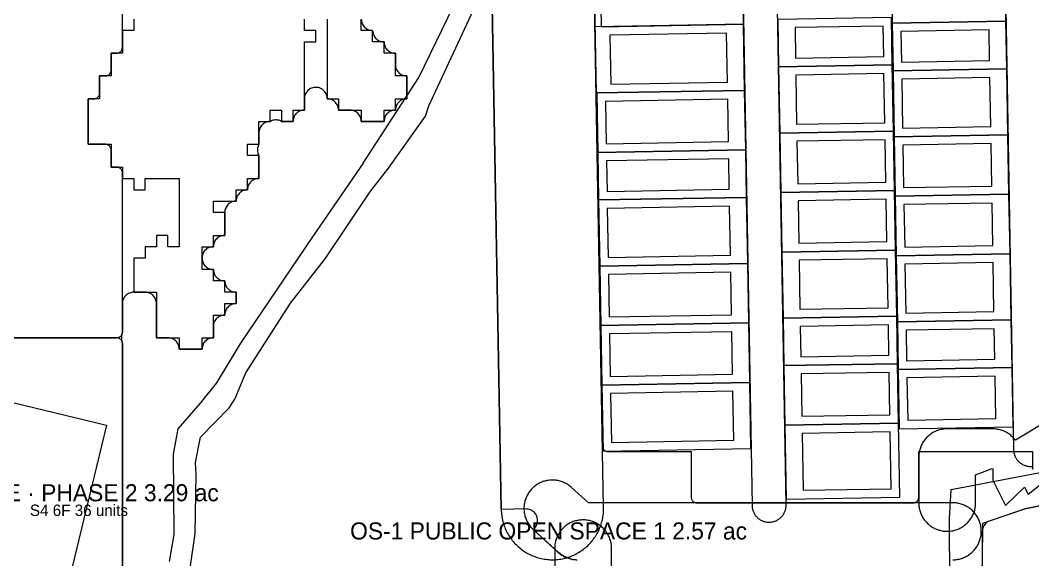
# Model space of a CAD drawing. Extents: x 32 to 940, y -21 to 684.
# Drawn here: x 202 to 380, y 151 to 245.8 of the extents above; entities that cross this region are included whole.
import ezdxf

# ---------------------------------------------------------------- set-up
doc = ezdxf.new("R2010")
doc.units = 0
for name, color, linetype, lineweight in [('BUILDING-SENIOR', 6, 'Continuous', 0), ('GREEN-RC', 3, 'Continuous', 0), ('PLOT', 4, 'Continuous', 0), ('ROAD-EXISTING', 2, 'Continuous', 0), ('ROAD-PRIMARY', 1, 'Continuous', 0), ('ROAD-TERTIARY', 7, 'Continuous', 0), ('SITE-BOUNDARY', 7, 'Continuous', 0), ('TEXT-PLOT', 7, 'Continuous', 0), ('TEXT-ZONE', 7, 'Continuous', 0), ('VILLA-HOUSE', 7, 'Continuous', 0), ('WATER', 5, 'Continuous', 0), ('ZONE-APARTMENTS', 1, 'Continuous', 0), ('ZONE-SENIOR', 6, 'Continuous', 0), ('ZONE-VILLAS', 2, 'Continuous', 0)]:
    doc.layers.add(name, color=color, linetype=linetype, lineweight=lineweight)

msp = doc.modelspace()

# ---------------------------------------------------------------- linework, layer by layer
at = {"layer": 'BUILDING-SENIOR'}
msp.add_lwpolyline([(208.42, 138.35), (190.28, 142.74), (199.05, 179.02), (217.2, 174.64)], close=True, dxfattribs=at)
at = {"layer": 'GREEN-RC'}
for points in [[(299.1, 150.97), (298.93, 151.07), (298.75, 151.15), (298.63, 151.19), (298.63, 151.19), (298.24, 151.32), (298.15, 151.35), (297.82, 151.5), (297.73, 151.54), (297.41, 151.72), (297.33, 151.77), (297.03, 151.98), (296.96, 152.04), (296.65, 152.29), (296.62, 152.32), (292.27, 156.27), (292.24, 156.3), (292.27, 156.34), (292.48, 156.57), (292.61, 156.72), (292.72, 156.88), (292.81, 157.05), (292.88, 157.23), (292.94, 157.42), (292.98, 157.61), (293, 157.8), (293, 157.99), (292.99, 158.19), (292.95, 158.38), (292.9, 158.56), (292.83, 158.74), (292.74, 158.92), (292.63, 159.08), (292.51, 159.23), (292.38, 159.37), (292.23, 159.5), (292.07, 159.61), (291.9, 159.7), (291.73, 159.78), (291.54, 159.84), (291.35, 159.89), (291.16, 159.91), (290.97, 159.92), (286.65, 159.84), (286.6, 159.84), (286.6, 159.89), (284.84, 258.22)], [(262, 245.9), (262.02, 245.71), (262.06, 245.51), (262.12, 245.33), (262.19, 245.14), (262.28, 244.97), (262.39, 244.81), (262.52, 244.66), (262.66, 244.52), (262.81, 244.39), (262.97, 244.28), (263.14, 244.19), (263.33, 244.12), (263.51, 244.06), (263.71, 244.02), (263.9, 244), (264, 244), (264, 243.9), (264.02, 243.71), (264.06, 243.51), (264.12, 243.33), (264.19, 243.14), (264.28, 242.97), (264.39, 242.81), (264.52, 242.66), (264.66, 242.52), (264.81, 242.39), (264.97, 242.28), (265.14, 242.19), (265.33, 242.12), (265.51, 242.06), (265.71, 242.02), (265.9, 242), (266, 242), (266, 241.9), (266.02, 241.71), (266.06, 241.51), (266.12, 241.33), (266.19, 241.14), (266.28, 240.97), (266.39, 240.81), (266.52, 240.66), (266.66, 240.52), (266.81, 240.39), (266.97, 240.28), (267.14, 240.19), (267.33, 240.12), (267.51, 240.06), (267.71, 240.02), (267.9, 240), (268, 240), (268, 239.95), (268, 238), (268.01, 237.8), (268.04, 237.6), (268.09, 237.4), (268.16, 237.21), (268.25, 237.03), (268.36, 236.86), (268.48, 236.7), (268.62, 236.55), (268.78, 236.42), (268.94, 236.3), (269.12, 236.2), (269.31, 236.12), (269.5, 236.06), (269.7, 236.02), (269.9, 236), (270, 236), (270, 235.95), (270, 232.05), (270, 232), (269.9, 232), (269.71, 231.98), (269.51, 231.94), (269.33, 231.88), (269.14, 231.81), (268.97, 231.72), (268.81, 231.61), (268.66, 231.48), (268.52, 231.34), (268.39, 231.19), (268.28, 231.03), (268.19, 230.86), (268.12, 230.67), (268.06, 230.49), (268.02, 230.29), (268, 230.1), (268, 230), (267.9, 230), (267.71, 229.98), (267.51, 229.94), (267.33, 229.88), (267.14, 229.81), (266.97, 229.72), (266.81, 229.61), (266.66, 229.48), (266.52, 229.34), (266.39, 229.19), (266.28, 229.03), (266.19, 228.86), (266.12, 228.67), (266.06, 228.49), (266.02, 228.29), (266, 228.1), (266, 228), (265.95, 228), (262.05, 228), (262, 228), (262, 228.1), (261.98, 228.3), (261.94, 228.5), (261.88, 228.69), (261.8, 228.88), (261.7, 229.06), (261.58, 229.22), (261.45, 229.38), (261.3, 229.52), (261.14, 229.64), (260.97, 229.75), (260.79, 229.84), (260.6, 229.91), (260.4, 229.96), (260.2, 229.99), (260, 230), (258.05, 230), (258, 230), (258, 230.1), (257.98, 230.29), (257.94, 230.49), (257.88, 230.67), (257.81, 230.86), (257.72, 231.03), (257.61, 231.19), (257.48, 231.34), (257.34, 231.48), (257.19, 231.61), (257.03, 231.72), (256.86, 231.81), (256.67, 231.88), (256.49, 231.94), (256.29, 231.98), (256.1, 232), (256, 232), (256, 232.1), (255.98, 232.3), (255.94, 232.49), (255.88, 232.68), (255.8, 232.87), (255.71, 233.04), (255.6, 233.21), (255.47, 233.36), (255.32, 233.5), (255.17, 233.62), (255, 233.73), (254.82, 233.82), (254.64, 233.9), (254.45, 233.95), (254.25, 233.98), (254.05, 234), (253.85, 233.99), (253.65, 233.97), (253.46, 233.93), (253.27, 233.86), (253.09, 233.78), (252.92, 233.68), (252.75, 233.56), (252.6, 233.43), (252.47, 233.29), (252.35, 233.13), (252.24, 232.96), (252.16, 232.78), (252.09, 232.59), (252.04, 232.4), (252.01, 232.2), (252, 232), (252, 230.05), (252, 230), (251.9, 230), (251.71, 229.98), (251.51, 229.94), (251.33, 229.88), (251.14, 229.81), (250.97, 229.72), (250.81, 229.61), (250.66, 229.48), (250.52, 229.34), (250.39, 229.19), (250.28, 229.03), (250.19, 228.86), (250.12, 228.67), (250.06, 228.49), (250.02, 228.29), (250, 228.1), (250, 228), (249.95, 228), (248.05, 228), (248, 228), (247.97, 228.02), (247.86, 228.08), (247.67, 228.15), (247.49, 228.21), (247.29, 228.25), (247.1, 228.27), (246.9, 228.27), (246.71, 228.25), (246.51, 228.21), (246.33, 228.15), (246.14, 228.08), (246.03, 228.02), (246, 228), (245.9, 228), (245.7, 227.98), (245.5, 227.94), (245.31, 227.88), (245.12, 227.8), (244.94, 227.7), (244.78, 227.58), (244.62, 227.45), (244.48, 227.3), (244.36, 227.14), (244.25, 226.97), (244.16, 226.79), (244.09, 226.6), (244.04, 226.4), (244.01, 226.2), (244, 226), (244, 224.05), (244, 224), (243.98, 223.97), (243.92, 223.86), (243.85, 223.67), (243.79, 223.49), (243.75, 223.29), (243.73, 223.1), (243.73, 222.9), (243.75, 222.71), (243.79, 222.51), (243.85, 222.33), (243.92, 222.14), (243.98, 222.03), (244, 222), (244, 221.95), (244, 218.05), (244, 218), (243.9, 218), (243.71, 217.98), (243.51, 217.94), (243.33, 217.88), (243.14, 217.81), (242.97, 217.72), (242.81, 217.61), (242.66, 217.48), (242.52, 217.34), (242.39, 217.19), (242.28, 217.03), (242.19, 216.86), (242.12, 216.67), (242.06, 216.49), (242.02, 216.29), (242, 216.1), (242, 216), (241.9, 216), (241.71, 215.98), (241.51, 215.94), (241.33, 215.88), (241.14, 215.81), (240.97, 215.72), (240.81, 215.61), (240.66, 215.48), (240.52, 215.34), (240.39, 215.19), (240.28, 215.03), (240.19, 214.86), (240.12, 214.67), (240.06, 214.49), (240.02, 214.29), (240, 214.1), (240, 214), (239.9, 214), (239.7, 213.98), (239.5, 213.94), (239.31, 213.88), (239.12, 213.8), (238.94, 213.7), (238.78, 213.58), (238.62, 213.45), (238.48, 213.3), (238.36, 213.14), (238.25, 212.97), (238.16, 212.79), (238.09, 212.6), (238.04, 212.4), (238.01, 212.2), (238, 212), (238, 208.05), (238, 208), (237.9, 208), (237.71, 207.98), (237.51, 207.94), (237.33, 207.88), (237.14, 207.81), (236.97, 207.72), (236.81, 207.61), (236.66, 207.48), (236.52, 207.34), (236.39, 207.19), (236.28, 207.03), (236.19, 206.86), (236.12, 206.67), (236.06, 206.49), (236.02, 206.29), (236, 206.1), (236, 206), (235.9, 206), (235.71, 205.98), (235.51, 205.94), (235.33, 205.88), (235.14, 205.81), (234.97, 205.72), (234.81, 205.61), (234.66, 205.48), (234.52, 205.34), (234.39, 205.19), (234.28, 205.03), (234.19, 204.86), (234.12, 204.67), (234.06, 204.49), (234.02, 204.29), (234, 204.1), (234, 203.9), (234.02, 203.71), (234.06, 203.51), (234.12, 203.33), (234.19, 203.14), (234.28, 202.97), (234.39, 202.81), (234.52, 202.66), (234.66, 202.52), (234.81, 202.39), (234.97, 202.28), (235.14, 202.19), (235.33, 202.12), (235.51, 202.06), (235.71, 202.02), (235.9, 202), (236, 202), (236, 201.9), (236.02, 201.71), (236.06, 201.51), (236.12, 201.33), (236.19, 201.14), (236.28, 200.97), (236.39, 200.81), (236.52, 200.66), (236.66, 200.52), (236.81, 200.39), (236.97, 200.28), (237.14, 200.19), (237.33, 200.12), (237.51, 200.06), (237.71, 200.02), (237.9, 200), (238, 200), (238, 199.9), (238.02, 199.71), (238.06, 199.51), (238.12, 199.33), (238.19, 199.14), (238.28, 198.97), (238.39, 198.81), (238.52, 198.66), (238.66, 198.52), (238.81, 198.39), (238.97, 198.28), (239.14, 198.19), (239.33, 198.12), (239.51, 198.06), (239.71, 198.02), (239.9, 198), (240, 198), (240, 197.95), (240, 196.05), (240, 196), (239.9, 196), (239.71, 195.98), (239.51, 195.94), (239.33, 195.88), (239.14, 195.81), (238.97, 195.72), (238.81, 195.61), (238.66, 195.48), (238.52, 195.34), (238.39, 195.19), (238.28, 195.03), (238.19, 194.86), (238.12, 194.67), (238.06, 194.49), (238.02, 194.29), (238, 194.1), (238, 194), (237.9, 194), (237.7, 193.98), (237.5, 193.94), (237.31, 193.88), (237.12, 193.8), (236.94, 193.7), (236.78, 193.58), (236.62, 193.45), (236.48, 193.3), (236.36, 193.14), (236.25, 192.97), (236.16, 192.79), (236.09, 192.6), (236.04, 192.4), (236.01, 192.2), (236, 192), (236, 190.05), (236, 190), (235.9, 190), (235.71, 189.98), (235.51, 189.94), (235.33, 189.88), (235.14, 189.81), (234.97, 189.72), (234.81, 189.61), (234.66, 189.48), (234.52, 189.34), (234.39, 189.19), (234.28, 189.03), (234.19, 188.86), (234.12, 188.67), (234.06, 188.49), (234.02, 188.29), (234, 188.1), (234, 188), (233.95, 188), (230.05, 188), (230, 188), (230, 188.1), (229.98, 188.3), (229.94, 188.5), (229.88, 188.69), (229.8, 188.88), (229.7, 189.06), (229.58, 189.22), (229.45, 189.38), (229.3, 189.52), (229.14, 189.64), (228.97, 189.75), (228.79, 189.84), (228.6, 189.91), (228.4, 189.96), (228.2, 189.99), (228, 190), (226.05, 190), (226, 190), (226, 190.05), (226, 196), (225.99, 196.2), (225.96, 196.39), (225.91, 196.58), (225.85, 196.77), (225.76, 196.94), (225.66, 197.11), (225.55, 197.27), (225.41, 197.41), (225.27, 197.55), (225.11, 197.66), (224.94, 197.76), (224.77, 197.85), (224.58, 197.91), (224.39, 197.96), (224.2, 197.99), (224, 198), (222, 198), (221.8, 197.99), (221.61, 197.96), (221.42, 197.91), (221.23, 197.85), (221.06, 197.76), (220.89, 197.66), (220.73, 197.55), (220.59, 197.41), (220.45, 197.27), (220.34, 197.11), (220.24, 196.94), (220.15, 196.77), (220.09, 196.58), (220.04, 196.39), (220.01, 196.2), (220, 196), (220, 191.02), (220, 190.98), (220, 190.95), (219.99, 190.85), (219.97, 190.76), (219.93, 190.62), (219.93, 190.62), (219.89, 190.49), (219.85, 190.29), (219.83, 190.1), (219.83, 189.9), (219.85, 189.71), (219.89, 189.51), (219.93, 189.38), (219.93, 189.38), (219.97, 189.24), (219.99, 189.15), (220, 189.05), (220, 189.02), (220, 188.98), (220, 92)], [(397.6, 163.76), (378.86, 159.94), (378.62, 159.88), (372.54, 157.84), (372.36, 157.77), (372.19, 157.69), (372.03, 157.59), (371.88, 157.47), (371.74, 157.34), (371.62, 157.2), (371.5, 157.04), (371.41, 156.88), (371.33, 156.7), (371.26, 156.53), (371.22, 156.34), (371.19, 156.15), (371.18, 155.96), (371.09, 144.18)]]:
    msp.add_lwpolyline(points, dxfattribs=at)
at = {"layer": 'PLOT'}
for points in [[(329.19, 245.08), (329.01, 255.53), (304.02, 255.1), (304.2, 244.65)], [(375.34, 245.64), (375.16, 256.09), (355.16, 255.74), (355.34, 245.29)], [(335.22, 245.94), (335.37, 237.58), (355.36, 237.93), (355.22, 246.29)], [(303.08, 244.63), (303.29, 233.02), (329.4, 233.47), (329.19, 245.08)], [(375.49, 237.28), (375.34, 245.64), (355.34, 245.29), (355.49, 236.93)], [(335.37, 237.58), (335.57, 225.97), (355.57, 226.32), (355.36, 237.93)], [(375.69, 225.67), (375.49, 237.28), (355.49, 236.93), (355.69, 225.32)], [(329.58, 223.02), (329.4, 233.47), (303.4, 233.02), (303.58, 222.57)], [(335.57, 225.97), (335.75, 215.52), (355.75, 215.87), (355.57, 226.32)], [(375.87, 215.22), (375.69, 225.67), (355.69, 225.32), (355.88, 214.87)], [(329.72, 214.66), (329.58, 223.02), (303.58, 222.57), (303.73, 214.21)], [(335.75, 215.52), (335.93, 205.07), (355.93, 205.42), (355.75, 215.87)], [(329.93, 203.05), (329.72, 214.66), (303.73, 214.21), (303.93, 202.6)], [(376.05, 204.76), (375.87, 215.22), (355.88, 214.87), (356.06, 204.42)], [(335.93, 205.07), (336.14, 193.46), (356.13, 193.81), (355.93, 205.42)], [(376.26, 193.15), (376.05, 204.76), (356.06, 204.42), (356.26, 192.8)], [(330.11, 192.6), (329.93, 203.05), (303.93, 202.6), (304.11, 192.15)], [(330.29, 182.15), (330.11, 192.6), (304.11, 192.15), (304.3, 181.7)], [(336.14, 193.46), (336.28, 185.1), (356.28, 185.45), (356.13, 193.81)], [(376.4, 184.79), (376.26, 193.15), (356.26, 192.8), (356.41, 184.44)], [(336.28, 185.1), (336.46, 174.65), (356.46, 175), (356.28, 185.45)], [(376.59, 174.34), (376.4, 184.79), (356.41, 184.44), (356.59, 173.99)], [(330.5, 170.54), (330.29, 182.15), (304.3, 181.7), (304.5, 170.09)], [(336.46, 174.65), (336.69, 161.65), (356.69, 161.99), (356.46, 175)]]:
    msp.add_lwpolyline(points, close=True, dxfattribs=at)
at = {"layer": 'ROAD-EXISTING'}
for points in [[(272.12, 235.71), (282.33, 256.77)], [(273.86, 230.77), (282.15, 248.48)], [(262.35, 220.66), (272.12, 235.71)], [(273.3, 228.91), (273.86, 230.77)], [(266.76, 219.82), (273.3, 228.91)], [(262.35, 220.66), (253.43, 207.73)], [(263.52, 215.61), (266.76, 219.82)], [(255.63, 203.9), (263.52, 215.61)], [(253.43, 207.73), (240.79, 189.05)], [(249.55, 196.06), (255.63, 203.9)], [(241.7, 183.83), (249.55, 196.06)], [(240.79, 189.05), (236.54, 182.11)], [(239.78, 179.2), (241.7, 183.83)], [(236.54, 182.11), (233.68, 178.54)], [(233.68, 178.54), (229.74, 174.02)], [(238.76, 177.68), (239.78, 179.2)], [(233.72, 172.56), (238.76, 177.68)], [(229.74, 174.02), (228.95, 169.53)], [(232.85, 168.1), (233.72, 172.56)], [(228.95, 169.53), (229.06, 155.43)], [(232.99, 165.97), (232.85, 168.1)], [(232.8, 155.61), (232.99, 165.97)], [(229.06, 155.43), (228.22, 150.67)], [(230.94, 142.62), (232.8, 155.61)]]:
    msp.add_lwpolyline(points, dxfattribs=at)
at = {"layer": 'ROAD-PRIMARY'}
for points in [[(278.6, 605.84), (286.6, 159.84), (286.61, 159.57), (286.63, 159.31), (286.65, 159.04), (286.68, 158.78), (286.72, 158.51), (286.77, 158.25), (286.83, 157.99), (286.89, 157.73), (286.96, 157.47), (287.04, 157.22), (287.13, 156.97), (287.22, 156.72), (287.32, 156.47), (287.43, 156.22), (287.55, 155.98), (287.67, 155.75), (287.8, 155.51), (287.93, 155.28), (288.08, 155.06), (288.23, 154.84), (288.38, 154.62), (288.55, 154.41), (288.71, 154.2), (288.89, 154), (289.07, 153.81), (289.26, 153.62), (289.45, 153.43), (289.65, 153.25), (289.85, 153.08), (290.06, 152.91), (290.27, 152.75), (290.49, 152.59), (290.71, 152.44), (290.93, 152.3), (291.17, 152.17), (291.4, 152.04), (291.64, 151.92), (291.88, 151.81), (292.12, 151.7), (292.37, 151.6), (292.62, 151.51), (292.87, 151.42), (293.13, 151.35), (293.39, 151.28), (293.65, 151.22), (293.91, 151.16), (294.17, 151.11), (294.43, 151.08), (294.7, 151.04), (294.96, 151.02), (295.23, 151.01), (295.5, 151), (295.76, 151), (296.03, 151.01), (296.3, 151.03), (296.56, 151.05), (296.83, 151.08), (297.09, 151.12), (297.35, 151.17), (297.62, 151.23), (297.87, 151.29), (298.13, 151.36), (298.39, 151.44), (298.64, 151.53), (298.89, 151.62), (299.13, 151.72), (299.38, 151.83), (299.62, 151.95), (299.86, 152.07), (300.09, 152.2), (300.32, 152.34), (300.54, 152.48), (300.76, 152.63), (300.98, 152.78), (301.19, 152.95), (301.4, 153.12), (301.6, 153.29), (301.8, 153.47), (301.99, 153.66), (302.17, 153.85), (302.35, 154.05), (302.52, 154.25), (302.69, 154.46), (302.85, 154.67), (303.01, 154.89), (303.16, 155.11), (303.3, 155.34), (303.43, 155.57), (303.56, 155.8), (303.68, 156.04), (303.8, 156.28), (303.9, 156.53), (304, 156.77), (304.09, 157.02), (304.18, 157.28), (304.25, 157.53), (304.32, 157.79), (304.39, 158.05), (304.44, 158.31), (304.49, 158.57), (304.52, 158.84), (304.56, 159.1), (304.58, 159.37), (304.59, 159.63), (304.6, 159.9), (304.6, 160.16), (296.6, 606.16)], [(382.76, 175.47), (377, 172), (377, 172), (376.97, 172.04), (376.85, 172.19), (376.72, 172.34), (376.59, 172.48), (376.45, 172.61), (376.31, 172.74), (376.17, 172.87), (376.02, 172.99), (375.86, 173.1), (375.7, 173.21), (375.54, 173.31), (375.37, 173.4), (375.2, 173.49), (375.02, 173.57), (374.85, 173.65), (374.67, 173.71), (374.48, 173.78), (374.3, 173.83), (374.11, 173.88), (373.93, 173.91), (373.74, 173.95), (373.54, 173.97), (373.35, 173.99), (373.16, 174), (373, 174), (373, 174), (365, 174), (364.81, 174), (364.62, 173.99), (364.42, 173.97), (364.23, 173.94), (364.04, 173.91), (363.86, 173.87), (363.67, 173.82), (363.49, 173.76), (363.3, 173.7), (363.12, 173.63), (362.95, 173.56), (362.77, 173.48), (362.6, 173.39), (362.44, 173.29), (362.27, 173.19), (362.11, 173.08), (361.96, 172.97), (361.81, 172.85), (361.66, 172.72), (361.52, 172.59), (361.39, 172.46), (361.26, 172.31), (361.13, 172.17), (361.01, 172.02), (360.9, 171.86), (360.79, 171.7), (360.69, 171.54), (360.6, 171.37), (360.51, 171.2), (360.43, 171.02), (360.35, 170.85), (360.29, 170.67), (360.23, 170.48), (360.17, 170.3), (360.12, 170.11), (360.09, 169.93), (360.05, 169.74), (360.03, 169.54), (360.01, 169.35), (360, 169.16), (360, 169), (360, 161), (360, 160.81), (360.01, 160.62), (360.03, 160.42), (360.06, 160.23), (360.09, 160.04), (360.13, 159.86), (360.18, 159.67), (360.24, 159.49), (360.3, 159.3), (360.37, 159.12), (360.44, 158.95), (360.52, 158.77), (360.61, 158.6), (360.71, 158.44), (360.81, 158.27), (360.92, 158.11), (361.03, 157.96), (361.15, 157.81), (361.28, 157.66), (361.41, 157.52), (361.55, 157.39), (361.69, 157.26), (361.83, 157.13), (361.98, 157.01), (362.14, 156.9), (362.3, 156.79), (362.46, 156.69), (362.63, 156.6), (362.8, 156.51), (362.98, 156.43), (363.15, 156.35), (363.33, 156.29), (363.52, 156.22), (363.7, 156.17), (363.89, 156.12), (364.07, 156.09), (364.26, 156.05), (364.46, 156.03), (364.65, 156.01), (364.84, 156), (365.03, 156), (365.22, 156), (365.42, 156.02), (365.61, 156.04), (365.8, 156.06), (365.99, 156.1), (366.18, 156.14), (366.36, 156.19), (366.55, 156.25), (366.73, 156.31), (366.91, 156.38), (367.08, 156.45), (367.25, 156.54), (367.43, 156.63), (367.59, 156.72), (367.75, 156.83), (367.91, 156.94), (368.07, 157.05), (368.22, 157.17), (368.36, 157.3), (368.5, 157.43), (368.64, 157.57), (368.76, 157.71), (368.89, 157.86), (369.01, 158.01), (369.12, 158.16), (369.23, 158.33), (369.32, 158.49), (369.42, 158.66), (369.5, 158.83), (369.58, 159), (369.66, 159.18), (369.72, 159.36), (369.78, 159.55), (369.84, 159.73), (369.88, 159.92), (369.92, 160.11), (369.95, 160.3), (369.97, 160.49), (369.99, 160.68), (370, 160.87), (370, 161), (370, 165.92), (372.9, 167.04), (373, 167), (373, 165), (375.24, 160.53), (378.62, 163.76), (379.24, 162.53), (385, 167.06)], [(366, 151), (366.19, 151), (366.38, 151.01), (366.58, 151.03), (366.77, 151.06), (366.96, 151.09), (367.14, 151.13), (367.33, 151.18), (367.51, 151.24), (367.7, 151.3), (367.88, 151.37), (368.05, 151.44), (368.23, 151.52), (368.4, 151.61), (368.56, 151.71), (368.73, 151.81), (368.89, 151.92), (369.04, 152.03), (369.19, 152.15), (369.34, 152.28), (369.48, 152.41), (369.61, 152.54), (369.74, 152.69), (369.87, 152.83), (369.99, 152.98), (370.1, 153.14), (370.21, 153.3), (370.31, 153.46), (370.4, 153.63), (370.49, 153.8), (370.57, 153.98), (370.65, 154.15), (370.71, 154.33), (370.77, 154.52), (370.83, 154.7), (370.88, 154.89), (370.91, 155.07), (370.95, 155.26), (370.97, 155.46), (370.99, 155.65), (371, 155.84), (371, 156.03), (371, 156.22), (370.98, 156.42), (370.96, 156.61), (370.94, 156.8), (370.9, 156.99), (370.86, 157.18), (370.81, 157.36), (370.75, 157.54), (370.69, 157.73), (370.62, 157.91), (370.55, 158.08), (370.46, 158.25), (370.37, 158.43), (370.28, 158.59), (370.17, 158.75), (370.06, 158.91), (369.95, 159.07), (369.83, 159.22), (369.7, 159.36), (369.57, 159.5), (369.43, 159.64), (369.29, 159.76), (369.14, 159.89), (368.99, 160.01), (368.83, 160.12), (368.67, 160.22), (368.51, 160.32), (368.34, 160.42), (368.17, 160.5), (368, 160.59), (367.82, 160.66), (367.64, 160.72), (367.45, 160.78), (367.27, 160.84), (367.08, 160.88), (366.89, 160.92), (366.7, 160.95), (366.51, 160.97), (366.32, 160.99), (366.13, 161), (366, 161), (301.93, 161), (298.96, 163.7), (298.82, 163.83), (298.67, 163.95), (298.51, 164.06), (298.36, 164.17), (298.19, 164.27), (298.03, 164.37), (297.86, 164.46), (297.69, 164.54), (297.51, 164.62), (297.33, 164.69), (297.15, 164.75), (296.96, 164.81), (296.78, 164.86), (296.59, 164.9), (296.4, 164.94), (296.21, 164.96), (296.02, 164.98), (295.83, 165), (295.63, 165), (295.44, 165), (295.25, 164.99), (295.06, 164.97), (294.87, 164.95), (294.68, 164.91), (294.49, 164.88), (294.3, 164.83), (294.12, 164.78), (293.94, 164.72), (293.76, 164.65), (293.58, 164.57), (293.4, 164.49), (293.23, 164.4), (293.06, 164.31), (292.9, 164.21), (292.74, 164.1), (292.59, 163.99), (292.44, 163.87), (292.29, 163.75), (292.15, 163.62), (292.01, 163.48), (291.88, 163.34), (291.75, 163.19), (291.63, 163.04), (291.52, 162.89), (291.41, 162.73), (291.31, 162.57), (291.21, 162.4), (291.12, 162.23), (291.04, 162.06), (290.97, 161.88), (290.9, 161.7), (290.84, 161.52), (290.78, 161.33), (290.73, 161.15), (290.69, 160.96), (290.66, 160.77), (290.63, 160.58), (290.62, 160.39), (290.6, 160.19), (290.6, 160), (290.6, 159.81), (290.62, 159.62), (290.63, 159.43), (290.66, 159.24), (290.69, 159.05), (290.73, 158.86), (290.78, 158.67), (290.83, 158.49), (290.9, 158.31), (290.96, 158.13), (291.04, 157.95), (291.12, 157.78), (291.21, 157.6), (291.31, 157.44), (291.41, 157.28), (291.52, 157.12), (291.63, 156.96), (291.75, 156.81), (291.88, 156.66), (292.01, 156.52), (292.14, 156.39), (292.24, 156.3), (296.64, 152.3), (296.78, 152.17), (296.93, 152.05), (297.08, 151.94), (297.24, 151.83), (297.41, 151.73), (297.57, 151.63), (297.74, 151.54), (297.92, 151.46), (298.09, 151.38), (298.27, 151.31), (298.45, 151.25), (298.64, 151.19), (298.82, 151.14), (299.01, 151.1), (299.2, 151.06), (299.39, 151.04), (299.58, 151.02), (299.77, 151), (299.96, 151)], [(306, 149), (306, 153), (306, 153.19), (305.99, 153.38), (305.97, 153.58), (305.94, 153.77), (305.91, 153.96), (305.87, 154.14), (305.82, 154.33), (305.76, 154.51), (305.7, 154.7), (305.63, 154.88), (305.56, 155.05), (305.48, 155.23), (305.39, 155.4), (305.29, 155.56), (305.19, 155.73), (305.08, 155.89), (304.97, 156.04), (304.85, 156.19), (304.72, 156.34), (304.59, 156.48), (304.45, 156.61), (304.31, 156.74), (304.17, 156.87), (304.02, 156.99), (303.86, 157.1), (303.7, 157.21), (303.54, 157.31), (303.37, 157.4), (303.2, 157.49), (303.02, 157.57), (302.85, 157.65), (302.67, 157.71), (302.48, 157.78), (302.3, 157.83), (302.11, 157.88), (301.93, 157.91), (301.74, 157.95), (301.54, 157.97), (301.35, 157.99), (301.16, 158), (300.97, 158), (300.78, 158), (300.58, 157.98), (300.39, 157.96), (300.2, 157.94), (300.01, 157.9), (299.82, 157.86), (299.64, 157.81), (299.45, 157.75), (299.27, 157.69), (299.09, 157.62), (298.92, 157.55), (298.75, 157.46), (298.57, 157.37), (298.41, 157.28), (298.25, 157.17), (298.09, 157.06), (297.93, 156.95), (297.78, 156.83), (297.64, 156.7), (297.5, 156.57), (297.36, 156.43), (297.24, 156.29), (297.11, 156.14), (296.99, 155.99), (296.88, 155.84), (296.77, 155.67), (296.68, 155.51), (296.58, 155.34), (296.5, 155.17), (296.42, 155), (296.34, 154.82), (296.28, 154.64), (296.22, 154.45), (296.16, 154.27), (296.12, 154.08), (296.08, 153.89), (296.05, 153.7), (296.03, 153.51), (296.01, 153.32), (296, 153.13), (296, 153), (296, 149)]]:
    msp.add_lwpolyline(points, dxfattribs=at)
at = {"layer": 'ROAD-TERTIARY'}
for points in [[(373.55, 349.32), (376.68, 170.34), (376.68, 170.2), (376.69, 170.06), (376.71, 169.91), (376.74, 169.77), (376.77, 169.63), (376.81, 169.49), (376.86, 169.36), (376.92, 169.22), (376.98, 169.09), (377.04, 168.96), (377.11, 168.84), (377.19, 168.72), (377.27, 168.6), (377.36, 168.48), (377.46, 168.38), (377.56, 168.27), (377.66, 168.17), (377.77, 168.08), (377.89, 167.99), (378, 167.91), (378.13, 167.83), (378.25, 167.76), (378.38, 167.69), (378.51, 167.63), (378.65, 167.58), (378.78, 167.53), (378.92, 167.49), (379.06, 167.46), (379.21, 167.43), (379.35, 167.41), (379.49, 167.4), (379.64, 167.4), (379.78, 167.4), (379.93, 167.41), (380.07, 167.42)], [(327.58, 338.51), (330.69, 160.54), (330.69, 160.4), (330.71, 160.25), (330.73, 160.11), (330.75, 159.97), (330.79, 159.83), (330.83, 159.69), (330.88, 159.55), (330.93, 159.42), (330.99, 159.29), (331.06, 159.16), (331.13, 159.03), (331.2, 158.91), (331.29, 158.79), (331.38, 158.68), (331.47, 158.57), (331.57, 158.47), (331.68, 158.37), (331.79, 158.27), (331.9, 158.18), (332.02, 158.1), (332.14, 158.02), (332.27, 157.95), (332.39, 157.89), (332.53, 157.83), (332.66, 157.77), (332.8, 157.73), (332.94, 157.69), (333.08, 157.66), (333.22, 157.63), (333.36, 157.61), (333.51, 157.6), (333.65, 157.59), (333.8, 157.59), (333.94, 157.6), (334.08, 157.62), (334.23, 157.64), (334.37, 157.67), (334.51, 157.71), (334.64, 157.75), (334.78, 157.8), (334.91, 157.85), (335.05, 157.92), (335.17, 157.99), (335.3, 158.06), (335.42, 158.14), (335.53, 158.23), (335.64, 158.32), (335.75, 158.41), (335.85, 158.52), (335.95, 158.62), (336.04, 158.73), (336.13, 158.85), (336.21, 158.97), (336.29, 159.09), (336.36, 159.22), (336.42, 159.35), (336.48, 159.48), (336.53, 159.62), (336.57, 159.75), (336.61, 159.89), (336.64, 160.03), (336.66, 160.18), (336.68, 160.32), (336.69, 160.47), (336.69, 160.61), (336.69, 160.65), (333.58, 338.62)]]:
    msp.add_lwpolyline(points, dxfattribs=at)
at = {"layer": 'SITE-BOUNDARY'}
for points in [[(365.49, 146.78), (365.4, 158.2), (365.4, 158.21), (365.4, 158.23), (365.72, 163.3), (365.72, 163.32), (365.73, 163.32), (459.87, 181.35)], [(406.43, 165.55), (378.74, 159.92), (371.19, 157.39), (371.09, 144.16)]]:
    msp.add_lwpolyline(points, dxfattribs=at)
at = {"layer": 'VILLA-HOUSE'}
for points in [[(338.25, 244.49), (338.34, 239.13), (353.84, 239.41), (353.74, 244.77)], [(372.46, 238.72), (372.37, 244.08), (356.87, 243.81), (356.96, 238.45)], [(326.37, 234.92), (326.22, 243.53), (305.72, 243.17), (305.87, 234.56)], [(338.39, 236.13), (338.54, 227.52), (354.04, 227.79), (353.89, 236.41)], [(372.66, 227.11), (372.51, 235.72), (357.02, 235.45), (357.17, 226.84)], [(326.55, 224.47), (326.42, 231.92), (304.93, 231.54), (305.06, 224.09)], [(338.59, 224.52), (338.72, 217.07), (354.22, 217.34), (354.09, 224.79)], [(372.85, 216.66), (372.72, 224.11), (357.22, 223.84), (357.35, 216.39)], [(326.7, 216.11), (326.61, 221.47), (305.11, 221.09), (305.2, 215.73)], [(338.78, 214.07), (338.91, 206.62), (354.4, 206.89), (354.27, 214.34)], [(373.03, 206.21), (372.9, 213.66), (357.4, 213.39), (357.53, 205.94)], [(326.9, 204.5), (326.75, 213.11), (305.25, 212.73), (305.41, 204.12)], [(338.96, 203.62), (339.11, 195.01), (354.61, 195.28), (354.46, 203.89)], [(373.23, 194.6), (373.08, 203.21), (357.58, 202.94), (357.73, 194.33)], [(327.08, 194.05), (326.95, 201.5), (305.46, 201.12), (305.59, 193.67)], [(339.16, 192.01), (339.26, 186.65), (354.75, 186.92), (354.66, 192.28)], [(327.27, 183.6), (327.14, 191.05), (305.64, 190.67), (305.77, 183.22)], [(373.38, 186.24), (373.28, 191.6), (357.79, 191.33), (357.88, 185.97)], [(339.31, 183.65), (339.44, 176.2), (354.94, 176.47), (354.81, 183.92)], [(373.56, 175.79), (373.43, 183.24), (357.93, 182.97), (358.06, 175.52)], [(327.47, 171.99), (327.32, 180.6), (305.82, 180.22), (305.97, 171.61)], [(339.49, 173.2), (339.66, 163.2), (355.16, 163.47), (354.99, 173.47)]]:
    msp.add_lwpolyline(points, close=True, dxfattribs=at)
at = {"layer": 'WATER'}
for points in [[(222, 246), (222, 244), (220, 244), (220, 240), (218.02, 240), (218, 240), (218, 239.98), (218, 236), (216.02, 236), (216, 236), (216, 235.98), (216, 232), (214.02, 232), (214, 232), (214, 231.98), (214, 224.02), (214, 224), (214.02, 224), (218, 224), (218, 220.02), (218, 220), (218.02, 220), (220, 220), (220, 218), (222, 218), (222, 216), (224, 216), (224, 218), (230, 218), (230, 206), (228, 206), (228, 208), (226, 208), (226, 206), (224, 206), (224, 204), (222, 204), (222, 198), (226, 198), (226, 190), (230, 190), (230, 188), (234, 188), (234, 190), (236, 190), (236, 194), (238, 194), (238, 196), (240, 196), (240, 198), (238, 198), (238, 200), (236, 200), (236, 202), (234, 202), (234, 206), (236, 206), (236, 208), (238, 208), (238, 212), (236, 212), (236, 214), (240, 214), (240, 216), (242, 216), (242, 218), (244, 218), (244, 222), (242, 222), (242, 224), (244, 224), (244, 228), (246, 228), (246, 230), (248, 230), (248, 228), (250, 228), (250, 230), (252, 230), (252, 242), (254, 242), (254, 244), (252, 244), (252, 246)], [(256, 246), (256, 232), (258, 232), (258, 230), (262, 230), (262, 228), (266, 228), (266, 230), (268, 230), (268, 232), (270, 232), (270, 236), (268, 236), (268, 240), (266, 240), (266, 242), (264, 242), (264, 244), (262, 244), (262, 246)]]:
    msp.add_lwpolyline(points, dxfattribs=at)
at = {"layer": 'ZONE-APARTMENTS'}
msp.add_lwpolyline([(201, 190), (219, 190), (219.1, 190), (219.2, 190.02), (219.29, 190.04), (219.38, 190.08), (219.47, 190.12), (219.56, 190.17), (219.63, 190.23), (219.71, 190.29), (219.77, 190.37), (219.83, 190.44), (219.88, 190.53), (219.92, 190.62), (219.96, 190.71), (219.98, 190.8), (220, 190.9), (220, 191), (220, 219), (220, 219.1), (219.98, 219.2), (219.96, 219.29), (219.92, 219.38), (219.88, 219.47), (219.83, 219.56), (219.77, 219.63), (219.71, 219.71), (219.63, 219.77), (219.56, 219.83), (219.47, 219.88), (219.38, 219.92), (219.29, 219.96), (219.2, 219.98), (219.1, 220), (219, 220), (218.02, 220), (218, 220), (218, 220.02), (218, 223), (218, 223.1), (217.98, 223.2), (217.96, 223.29), (217.92, 223.38), (217.88, 223.47), (217.83, 223.56), (217.77, 223.63), (217.71, 223.71), (217.63, 223.77), (217.56, 223.83), (217.47, 223.88), (217.38, 223.92), (217.29, 223.96), (217.2, 223.98), (217.1, 224), (217, 224), (214.02, 224), (214, 224), (214, 224.02), (214, 231.98), (214, 232), (214.02, 232), (215, 232), (215.1, 232), (215.2, 232.02), (215.29, 232.04), (215.38, 232.08), (215.47, 232.12), (215.56, 232.17), (215.63, 232.23), (215.71, 232.29), (215.77, 232.37), (215.83, 232.44), (215.88, 232.53), (215.92, 232.62), (215.96, 232.71), (215.98, 232.8), (216, 232.9), (216, 233), (216, 235.98), (216, 236), (216.02, 236), (217, 236), (217.1, 236), (217.2, 236.02), (217.29, 236.04), (217.38, 236.08), (217.47, 236.12), (217.56, 236.17), (217.63, 236.23), (217.71, 236.29), (217.77, 236.37), (217.83, 236.44), (217.88, 236.53), (217.92, 236.62), (217.96, 236.71), (217.98, 236.8), (218, 236.9), (218, 237), (218, 239.98), (218, 240), (218.02, 240), (219, 240), (219.1, 240), (219.2, 240.02), (219.29, 240.04), (219.38, 240.08), (219.47, 240.12), (219.56, 240.17), (219.63, 240.23), (219.71, 240.29), (219.77, 240.37), (219.83, 240.44), (219.88, 240.53), (219.92, 240.62), (219.96, 240.71), (219.98, 240.8), (220, 240.9), (220, 241), (220, 273)], dxfattribs=at)
at = {"layer": 'ZONE-SENIOR'}
msp.add_lwpolyline([(220, 91), (220, 189), (220, 189.1), (219.98, 189.2), (219.96, 189.29), (219.92, 189.38), (219.88, 189.47), (219.83, 189.56), (219.77, 189.63), (219.71, 189.71), (219.63, 189.77), (219.56, 189.83), (219.47, 189.88), (219.38, 189.92), (219.29, 189.96), (219.2, 189.98), (219.1, 190), (219, 190), (200.02, 190)], dxfattribs=at)
at = {"layer": 'ZONE-VILLAS'}
msp.add_lwpolyline([(303.01, 248.98), (304.4, 170.98), (304.41, 170.89), (304.43, 170.79), (304.45, 170.7), (304.49, 170.6), (304.53, 170.52), (304.58, 170.44), (304.64, 170.36), (304.7, 170.29), (304.78, 170.22), (304.85, 170.16), (304.94, 170.12), (305.03, 170.07), (305.12, 170.04), (305.21, 170.02), (305.31, 170), (305.4, 170), (319.98, 170), (320, 170), (320, 169.98), (320, 162), (320, 161.9), (320.02, 161.8), (320.04, 161.71), (320.08, 161.62), (320.12, 161.53), (320.17, 161.44), (320.23, 161.37), (320.29, 161.29), (320.37, 161.23), (320.44, 161.17), (320.53, 161.12), (320.62, 161.08), (320.71, 161.04), (320.8, 161.02), (320.9, 161), (321, 161), (359, 161), (359.1, 161), (359.2, 161.02), (359.29, 161.04), (359.38, 161.08), (359.47, 161.12), (359.56, 161.17), (359.63, 161.23), (359.71, 161.29), (359.77, 161.37), (359.83, 161.44), (359.88, 161.53), (359.92, 161.62), (359.96, 161.71), (359.98, 161.8), (360, 161.9), (360, 162), (360, 169.98), (360, 170), (360.02, 170), (379.98, 170), (380, 170), (380, 169.98), (380, 167.26), (380, 167.16), (380.02, 167.07), (380.04, 166.97), (380.08, 166.88)], dxfattribs=at)

# ---------------------------------------------------------------- texts
at = {"layer": 'TEXT-PLOT'}
msp.add_text('S4 6F 36 units', height=2, dxfattribs=at).set_placement((203.74, 158.69))
at = {"layer": 'TEXT-ZONE'}
for s, p in [('C07 SENIOR ENCLAVE · PHASE 2 3.29 ac', (158.46, 161.27)), ('OS-1 PUBLIC OPEN SPACE 1 2.57 ac', (260.03, 154.56))]:
    msp.add_text(s, height=3, dxfattribs=at).set_placement(p)

doc.saveas('drawing.dxf')
